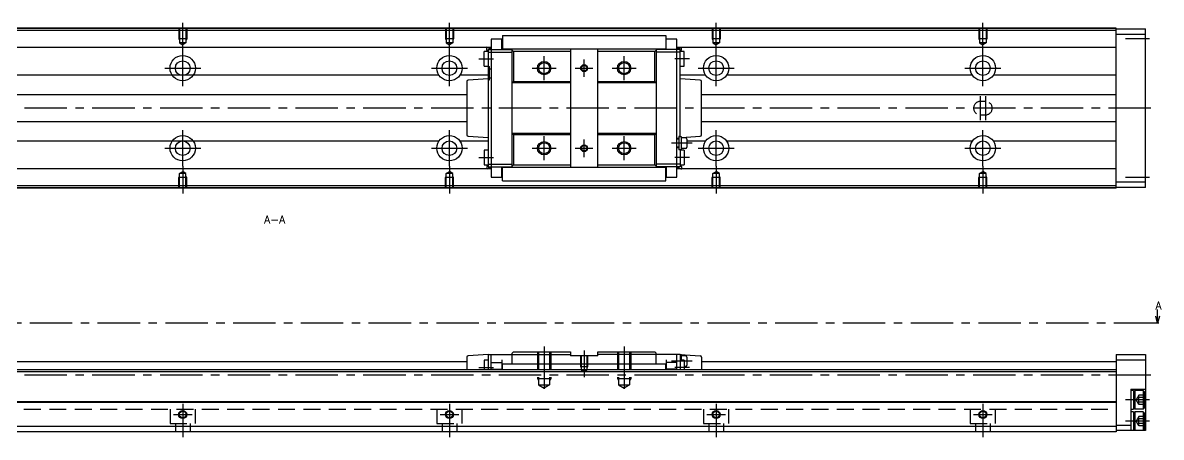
# Model space of a CAD drawing. Extents: x -2 to 852, y -8 to 279.
# Drawn here: x 424.8 to 851.6, y 8 to 163.3 of the extents above; entities that cross this region are included whole.
import ezdxf

# ---------------------------------------------------------------- set-up
doc = ezdxf.new("R2010")
doc.units = 0
doc.header["$LTSCALE"] = 0.5
doc.linetypes.add('CENTER', pattern=[50.8, 31.75, -6.35, 6.35, -6.35])
doc.linetypes.add('DASHED', pattern=[19.05, 12.7, -6.35])
for name, color, linetype in [('MSM_CENTER', 1, 'CENTER'), ('MSM_CONTINUOUS', 7, 'CONTINUOUS'), ('MSM_DASHED', 4, 'DASHED'), ('MSM_NARROW', 5, 'CONTINUOUS'), ('MSM_PART_NUMBER', 7, 'CONTINUOUS')]:
    doc.layers.add(name, color=color, linetype=linetype)
doc.styles.get("Standard").update_dxf_attribs({"font": 'txt.shx', "height": 3, "bigfont": 'bigfont.shx'})

msp = doc.modelspace()

# ---------------------------------------------------------------- linework, layer by layer
at = {"layer": 'MSM_CENTER'}
for p, q in [((484.76, 153.09), (484.76, 163.3)), ((584.76, 153.09), (584.76, 163.3)), ((684.76, 153.09), (684.76, 163.3)), ((784.76, 153.09), (784.76, 163.3)), ((847.26, 157.3), (838.26, 157.3)), ((484.76, 139.55), (484.76, 153.05)), ((584.76, 139.55), (584.76, 153.05)), ((595.76, 149.8), (601.26, 149.8)), ((620.26, 141.8), (620.26, 150.8)), ((635.26, 143), (635.26, 149.6)), ((650.26, 141.8), (650.26, 150.8)), ((674.76, 149.8), (669.26, 149.8)), ((684.76, 139.55), (684.76, 153.05)), ((784.76, 139.55), (784.76, 153.05)), ((478.01, 146.3), (491.51, 146.3)), ((578.01, 146.3), (591.51, 146.3)), ((615.76, 146.3), (624.76, 146.3)), ((631.96, 146.3), (638.56, 146.3)), ((645.76, 146.3), (654.76, 146.3)), ((678.01, 146.3), (691.51, 146.3)), ((778.01, 146.3), (791.51, 146.3)), ((783.76, 135.8), (783.76, 126.8)), ((785.76, 135.8), (785.76, 126.8)), ((847.76, 131.3), (196.26, 131.3)), ((484.76, 109.55), (484.76, 123.05)), ((584.76, 109.55), (584.76, 123.05)), ((620.26, 111.8), (620.26, 120.8)), ((635.26, 113), (635.26, 119.6)), ((650.26, 111.8), (650.26, 120.8)), ((684.76, 109.55), (684.76, 123.05)), ((784.76, 109.55), (784.76, 123.05)), ((478.01, 116.3), (491.51, 116.3)), ((578.01, 116.3), (591.51, 116.3)), ((615.76, 116.3), (624.76, 116.3)), ((631.96, 116.3), (638.56, 116.3)), ((645.76, 116.3), (654.76, 116.3)), ((675.76, 118.2), (668.06, 118.2)), ((678.01, 116.3), (691.51, 116.3)), ((778.01, 116.3), (791.51, 116.3)), ((595.76, 112.8), (601.26, 112.8)), ((674.76, 112.8), (669.26, 112.8)), ((484.76, 109.51), (484.76, 99.3)), ((584.76, 109.51), (584.76, 99.3)), ((684.76, 109.51), (684.76, 99.3)), ((784.76, 109.51), (784.76, 99.3)), ((847.26, 105.3), (838.26, 105.3)), ((849.76, 50.8), (188.76, 50.8)), ((620.26, 42), (620.26, 24.41)), ((635.26, 40.5), (635.26, 30.54)), ((650.26, 42), (650.26, 24.41)), ((675.76, 36.5), (668.06, 36.5)), ((847.76, 31.3), (196.26, 31.3)), ((595.76, 34.1), (601.26, 34.1)), ((674.76, 34.1), (669.26, 34.1)), ((847.26, 22), (838.26, 22)), ((484.76, 20.5), (484.76, 8)), ((584.76, 20.5), (584.76, 8)), ((684.76, 20.5), (684.76, 8)), ((784.76, 20.5), (784.76, 8)), ((481.26, 16.5), (488.26, 16.5)), ((581.26, 16.5), (588.26, 16.5)), ((681.26, 16.5), (688.26, 16.5)), ((781.26, 16.5), (788.26, 16.5)), ((847.26, 14), (838.26, 14))]:
    msp.add_line(p, q, dxfattribs=at)
at = {"layer": 'MSM_CONTINUOUS'}
for p, q in [((834.76, 161.3), (234.76, 161.3)), ((834.76, 161.1), (234.76, 161.1)), ((834.76, 160.4), (234.76, 160.4)), ((604.66, 158.52), (665.86, 158.52)), ((604.66, 158.52), (604.66, 153.55)), ((665.86, 158.52), (665.86, 153.55)), ((834.76, 101.3), (834.76, 161.3)), ((834.76, 161), (845.76, 161)), ((834.76, 159), (845.76, 159)), ((845.76, 101.6), (845.76, 161)), ((598.76, 154.05), (234.76, 154.05)), ((600.46, 153.25), (598.76, 154.1)), ((598.76, 153.1), (598.76, 154.1)), ((600.46, 154.05), (598.86, 154.05)), ((600.46, 153.67), (598.96, 154.05)), ((600.46, 157.2), (600.46, 105.4)), ((604.46, 157.2), (600.46, 157.2)), ((604.46, 153.25), (604.46, 157.2)), ((670.06, 157.2), (666.06, 157.2)), ((666.06, 153.25), (666.06, 157.2)), ((670.06, 105.4), (670.06, 157.2)), ((670.06, 153.25), (671.76, 154.1)), ((671.66, 154.05), (670.06, 154.05)), ((670.06, 153.67), (671.56, 154.05)), ((671.76, 153.1), (671.76, 154.1)), ((834.76, 154.05), (671.76, 154.05)), ((599.26, 152.55), (597.76, 152.55)), ((597.76, 147.05), (597.76, 152.55)), ((599.26, 152.8), (598.76, 153.1)), ((599.26, 153.25), (599.26, 109.35)), ((599.26, 153.25), (608.26, 153.25)), ((599.26, 152.25), (608.26, 152.25)), ((604.46, 153.55), (666.06, 153.55)), ((608.26, 109.05), (608.26, 153.55)), ((608.26, 153.05), (608.76, 152.55)), ((608.76, 152.55), (608.76, 141.3)), ((630.16, 152.55), (608.76, 152.55)), ((630.16, 153.55), (630.16, 109.05)), ((640.36, 109.05), (640.36, 153.55)), ((661.76, 152.55), (640.36, 152.55)), ((661.76, 152.55), (662.26, 153.05)), ((661.76, 141.3), (661.76, 152.55)), ((662.26, 153.55), (662.26, 109.05)), ((671.26, 153.25), (662.26, 153.25)), ((671.26, 152.25), (662.26, 152.25)), ((671.26, 120.6), (671.26, 153.25)), ((671.26, 152.8), (671.76, 153.1)), ((672.76, 152.55), (671.26, 152.55)), ((672.76, 147.05), (672.76, 152.55)), ((597.76, 147.05), (599.26, 147.05)), ((599.26, 146.9), (599.76, 146.9)), ((599.76, 141.9), (599.76, 146.9)), ((599.76, 146.1), (600.46, 146.1)), ((671.26, 147.05), (672.76, 147.05)), ((580.81, 143.66), (388.71, 143.66)), ((599.26, 143.66), (588.71, 143.66)), ((591.26, 141.3), (591.26, 121.3)), ((599.26, 142.3), (591.73, 141.8)), ((599.26, 141.9), (599.76, 141.9)), ((599.76, 142.7), (600.46, 142.7)), ((608.76, 141.3), (608.26, 140.8)), ((608.76, 141.3), (630.16, 141.3)), ((640.36, 141.3), (661.76, 141.3)), ((662.26, 140.8), (661.76, 141.3)), ((680.81, 143.66), (671.26, 143.66)), ((678.79, 141.8), (671.26, 142.3)), ((679.26, 121.3), (679.26, 141.3)), ((780.81, 143.66), (688.71, 143.66)), ((834.76, 143.66), (788.71, 143.66)), ((630.16, 140.8), (608.26, 140.8)), ((662.26, 140.8), (640.36, 140.8)), ((591.26, 136.3), (246.76, 136.3)), ((834.76, 136.3), (679.26, 136.3)), ((246.76, 126.3), (591.26, 126.3)), ((679.26, 126.3), (834.76, 126.3)), ((591.73, 120.8), (599.26, 120.3)), ((608.26, 121.8), (608.76, 121.3)), ((630.16, 121.8), (608.26, 121.8)), ((630.16, 121.3), (608.76, 121.3)), ((608.76, 121.3), (608.76, 110.05)), ((662.26, 121.8), (640.36, 121.8)), ((661.76, 121.3), (640.36, 121.3)), ((661.76, 121.3), (662.26, 121.8)), ((661.76, 110.05), (661.76, 121.3)), ((670.76, 119.9), (670.06, 119.9)), ((670.76, 119.7), (670.06, 119.7)), ((671.26, 120.7), (670.76, 120.7)), ((670.76, 120.7), (670.76, 115.7)), ((671.76, 120.6), (670.76, 120.6)), ((671.76, 120.27), (678.8, 120.8)), ((671.76, 115.8), (671.76, 120.6)), ((673.26, 120.2), (671.76, 120.2)), ((673.76, 119.7), (673.76, 116.7)), ((580.81, 118.94), (388.71, 118.94)), ((599.26, 118.94), (588.71, 118.94)), ((599.26, 115.55), (597.76, 115.55)), ((597.76, 115.55), (597.76, 110.05)), ((670.76, 116.7), (670.06, 116.7)), ((670.76, 116.5), (670.06, 116.5)), ((670.76, 115.8), (671.76, 115.8)), ((671.26, 115.7), (670.76, 115.7)), ((671.26, 115.8), (671.26, 109.35)), ((672.76, 115.55), (671.26, 115.55)), ((673.26, 116.2), (671.76, 116.2)), ((672.76, 115.55), (672.76, 110.05)), ((680.81, 118.94), (673.76, 118.94)), ((780.81, 118.94), (688.71, 118.94)), ((834.76, 118.94), (788.71, 118.94)), ((598.76, 108.55), (234.76, 108.55)), ((597.76, 110.05), (599.26, 110.05)), ((599.26, 109.8), (598.76, 109.5)), ((598.76, 109.5), (598.76, 108.5)), ((600.46, 109.35), (598.76, 108.5)), ((600.46, 108.55), (598.86, 108.55)), ((600.46, 108.92), (598.96, 108.55)), ((599.26, 110.35), (608.26, 110.35)), ((599.26, 109.35), (608.26, 109.35)), ((604.46, 105.4), (604.46, 109.35)), ((666.06, 109.05), (604.46, 109.05)), ((604.66, 104.08), (604.66, 109.05)), ((608.76, 110.05), (608.26, 109.55)), ((608.76, 110.05), (630.16, 110.05)), ((640.36, 110.05), (661.76, 110.05)), ((662.26, 109.55), (661.76, 110.05)), ((671.26, 110.35), (662.26, 110.35)), ((671.26, 109.35), (662.26, 109.35)), ((665.86, 104.08), (665.86, 109.05)), ((666.06, 109.35), (666.06, 105.4)), ((670.06, 109.35), (671.76, 108.5)), ((670.06, 108.92), (671.56, 108.55)), ((671.66, 108.55), (670.06, 108.55)), ((671.26, 110.05), (672.76, 110.05)), ((671.26, 109.8), (671.76, 109.5)), ((671.76, 109.5), (671.76, 108.5)), ((834.76, 108.55), (671.76, 108.55)), ((600.46, 105.4), (604.46, 105.4)), ((604.66, 106.55), (604.46, 106.55)), ((604.66, 104.08), (665.86, 104.08)), ((666.06, 106.55), (665.86, 106.55)), ((666.06, 105.4), (670.06, 105.4)), ((845.76, 103.6), (834.76, 103.6)), ((834.76, 102.2), (234.76, 102.2)), ((834.76, 101.5), (234.76, 101.5)), ((834.76, 101.3), (234.76, 101.3)), ((845.76, 101.6), (834.76, 101.6)), ((850.26, 50.8), (850.26, 55.8)), ((850.26, 50.8), (849.59, 53.3)), ((850.93, 53.3), (850.26, 50.8)), ((850.76, 50.8), (849.76, 50.8)), ((599.26, 39), (591.73, 38.53)), ((599.26, 39), (630.16, 39)), ((599.26, 39), (599.26, 33.2)), ((600.46, 33.2), (600.46, 39)), ((608.76, 40), (608.26, 39.5)), ((608.26, 35.4), (608.26, 39.5)), ((608.76, 40), (630.16, 40)), ((630.16, 40), (630.16, 38.5)), ((640.36, 38.5), (630.16, 38.5)), ((640.36, 40), (661.76, 40)), ((640.36, 38.5), (640.36, 40)), ((671.26, 39), (640.36, 39)), ((662.26, 39.5), (661.76, 40)), ((662.26, 35.4), (662.26, 39.5)), ((670.06, 33.2), (670.06, 39)), ((671.26, 39), (671.26, 33.2)), ((671.26, 39), (678.79, 38.53)), ((671.76, 38.9), (671.26, 38.9)), ((671.76, 36.85), (671.76, 38.9)), ((673.26, 38.5), (671.76, 38.5)), ((834.76, 39), (834.76, 10)), ((834.76, 39), (845.76, 39)), ((845.76, 39), (845.76, 10.5)), ((591.26, 36.3), (241.56, 36.3)), ((591.26, 38.03), (591.26, 33.2)), ((599.26, 36.85), (597.76, 36.85)), ((597.76, 36.85), (597.76, 33.2)), ((600.46, 36), (604.46, 36)), ((604.46, 37), (604.46, 33.2)), ((604.66, 35.1), (604.46, 35.1)), ((604.66, 34.3), (604.46, 34.3)), ((665.86, 35.4), (604.66, 35.4)), ((604.66, 33.2), (604.66, 35.4)), ((665.86, 33.2), (665.86, 35.4)), ((666.06, 35.1), (665.86, 35.1)), ((666.06, 34.3), (665.86, 34.3)), ((666.06, 37), (666.06, 33.2)), ((670.06, 36), (666.06, 36)), ((672.76, 36.85), (671.26, 36.85)), ((672.76, 36.85), (672.76, 33.2)), ((673.26, 34.5), (672.76, 34.5)), ((673.76, 38), (673.76, 35)), ((679.26, 38.03), (679.26, 33.2)), ((834.76, 36.3), (679.26, 36.3)), ((834.76, 37), (845.76, 37)), ((834.76, 33.2), (234.76, 33.2)), ((834.76, 32.5), (234.76, 32.5)), ((600.46, 33.5), (604.46, 33.5)), ((670.06, 33.5), (666.06, 33.5)), ((840.26, 26), (840.26, 10.5)), ((840.26, 26), (845.76, 26)), ((841.26, 25.5), (840.26, 25.5)), ((841.26, 25.5), (841.26, 18.5)), ((841.26, 25.1), (841.66, 25.5)), ((841.66, 25.5), (841.66, 18.5)), ((844.86, 25.5), (841.66, 25.5)), ((844.86, 25.5), (844.86, 18.5)), ((845.26, 25.1), (844.86, 25.5)), ((845.26, 25.1), (845.26, 18.9)), ((834.76, 21.2), (234.76, 21.2)), ((834.76, 21), (234.76, 21)), ((840.26, 18.5), (841.26, 18.5)), ((841.26, 17.5), (840.26, 17.5)), ((841.66, 18.5), (841.26, 18.9)), ((841.26, 17.5), (841.26, 10.5)), ((841.26, 17.1), (841.66, 17.5)), ((844.86, 18.5), (841.66, 18.5)), ((841.66, 17.5), (841.66, 10.5)), ((844.86, 17.5), (841.66, 17.5)), ((844.86, 18.5), (845.26, 18.9)), ((844.86, 17.5), (844.86, 10.5)), ((845.26, 17.1), (844.86, 17.5)), ((845.26, 17.1), (845.26, 10.9)), ((834.76, 12), (234.76, 12)), ((834.76, 10), (234.76, 10)), ((834.76, 12.5), (840.26, 12.5)), ((845.76, 10.5), (834.76, 10.5)), ((841.66, 10.5), (841.26, 10.9)), ((844.86, 10.5), (845.26, 10.9))]:
    msp.add_line(p, q, dxfattribs=at)
for centre, radius in [((484.76, 146.3), 4.75), ((584.76, 146.3), 4.75), ((684.76, 146.3), 4.75), ((784.76, 146.3), 4.75), ((484.76, 146.3), 2.75), ((584.76, 146.3), 2.75), ((620.26, 146.3), 2.07), ((635.26, 146.3), 1.06), ((650.26, 146.3), 2.07), ((684.76, 146.3), 2.75), ((784.76, 146.3), 2.75), ((484.76, 116.3), 4.75), ((584.76, 116.3), 4.75), ((684.76, 116.3), 4.75), ((784.76, 116.3), 4.75), ((484.76, 116.3), 2.75), ((584.76, 116.3), 2.75), ((620.26, 116.3), 2.07), ((635.26, 116.3), 1.06), ((650.26, 116.3), 2.07), ((684.76, 116.3), 2.75), ((784.76, 116.3), 2.75), ((484.76, 16.5), 1.23), ((584.76, 16.5), 1.23), ((684.76, 16.5), 1.23), ((784.76, 16.5), 1.23)]:
    msp.add_circle(centre, radius, dxfattribs=at)
for centre, start, end in [((591.76, 141.3), 93.8066, 180), ((678.76, 141.3), 0, 86.1934), ((591.76, 121.3), 180, 266.1934), ((673.26, 119.7), 0, 90), ((678.76, 121.3), 274.3133, 0), ((673.26, 116.7), 270, 0), ((591.76, 38.03), 93.5763, 180), ((673.26, 38), 0, 90), ((678.76, 38.03), 0, 86.4237), ((673.26, 35), 270, 0)]:
    msp.add_arc(centre, 0.5, start, end, dxfattribs=at)
at = {"layer": 'MSM_DASHED'}
for p, q in [((483.26, 161.3), (483.26, 157.3)), ((483.53, 161.3), (483.53, 155.8)), ((485.99, 161.3), (485.99, 155.8)), ((486.26, 161.3), (486.26, 157.3)), ((583.26, 161.3), (583.26, 157.3)), ((583.53, 161.3), (583.53, 155.8)), ((585.99, 161.3), (585.99, 155.8)), ((586.26, 161.3), (586.26, 157.3)), ((683.26, 161.3), (683.26, 157.3)), ((683.53, 161.3), (683.53, 155.8)), ((685.99, 161.3), (685.99, 155.8)), ((686.26, 161.3), (686.26, 157.3)), ((783.26, 161.3), (783.26, 157.3)), ((783.53, 161.3), (783.53, 155.8)), ((785.99, 161.3), (785.99, 155.8)), ((786.26, 161.3), (786.26, 157.3)), ((483.26, 157.3), (483.53, 156.83)), ((486.26, 157.3), (483.26, 157.3)), ((483.53, 155.8), (484.76, 155.09)), ((485.99, 155.8), (483.53, 155.8)), ((485.99, 155.8), (484.76, 155.09)), ((486.26, 157.3), (485.99, 156.83)), ((586.26, 157.3), (583.26, 157.3)), ((583.26, 157.3), (583.53, 156.83)), ((583.53, 155.8), (584.76, 155.09)), ((585.99, 155.8), (583.53, 155.8)), ((585.99, 155.8), (584.76, 155.09)), ((586.26, 157.3), (585.99, 156.83)), ((683.26, 157.3), (683.53, 156.83)), ((686.26, 157.3), (683.26, 157.3)), ((685.99, 155.8), (683.53, 155.8)), ((683.53, 155.8), (684.76, 155.09)), ((685.99, 155.8), (684.76, 155.09)), ((686.26, 157.3), (685.99, 156.83)), ((786.26, 157.3), (783.26, 157.3)), ((783.26, 157.3), (783.53, 156.83)), ((783.53, 155.8), (784.76, 155.09)), ((785.99, 155.8), (783.53, 155.8)), ((785.99, 155.8), (784.76, 155.09)), ((786.26, 157.3), (785.99, 156.83)), ((785.76, 133.8), (783.76, 133.8)), ((783.76, 128.8), (785.76, 128.8)), ((483.53, 106.8), (484.76, 107.51)), ((483.53, 101.3), (483.53, 106.8)), ((485.99, 106.8), (483.53, 106.8)), ((485.99, 106.8), (484.76, 107.51)), ((485.99, 101.3), (485.99, 106.8)), ((583.53, 106.8), (584.76, 107.51)), ((583.53, 101.3), (583.53, 106.8)), ((585.99, 106.8), (583.53, 106.8)), ((585.99, 106.8), (584.76, 107.51)), ((585.99, 101.3), (585.99, 106.8)), ((683.53, 106.8), (684.76, 107.51)), ((683.53, 101.3), (683.53, 106.8)), ((685.99, 106.8), (683.53, 106.8)), ((685.99, 106.8), (684.76, 107.51)), ((685.99, 101.3), (685.99, 106.8)), ((783.53, 106.8), (784.76, 107.51)), ((783.53, 101.3), (783.53, 106.8)), ((785.99, 106.8), (783.53, 106.8)), ((785.99, 106.8), (784.76, 107.51)), ((785.99, 101.3), (785.99, 106.8)), ((483.26, 105.3), (483.53, 105.77)), ((483.26, 101.3), (483.26, 105.3)), ((486.26, 105.3), (483.26, 105.3)), ((486.26, 105.3), (485.99, 105.77)), ((486.26, 101.3), (486.26, 105.3)), ((583.26, 105.3), (583.53, 105.77)), ((583.26, 101.3), (583.26, 105.3)), ((586.26, 105.3), (583.26, 105.3)), ((586.26, 105.3), (585.99, 105.77)), ((586.26, 101.3), (586.26, 105.3)), ((683.26, 105.3), (683.53, 105.77)), ((683.26, 101.3), (683.26, 105.3)), ((686.26, 105.3), (683.26, 105.3)), ((686.26, 105.3), (685.99, 105.77)), ((686.26, 101.3), (686.26, 105.3)), ((783.26, 105.3), (783.53, 105.77)), ((783.26, 101.3), (783.26, 105.3)), ((786.26, 105.3), (783.26, 105.3)), ((786.26, 105.3), (785.99, 105.77)), ((786.26, 101.3), (786.26, 105.3)), ((617.76, 40), (617.76, 30)), ((618.19, 40), (618.19, 27.6)), ((622.33, 40), (622.33, 27.6)), ((622.76, 40), (622.76, 30)), ((633.96, 38.5), (633.96, 34.5)), ((634.2, 38.5), (634.2, 33.15)), ((636.32, 38.5), (636.32, 33.15)), ((636.56, 38.5), (636.56, 34.5)), ((647.76, 40), (647.76, 30)), ((648.19, 40), (648.19, 27.6)), ((652.33, 40), (652.33, 27.6)), ((652.76, 40), (652.76, 30)), ((633.96, 34.5), (636.56, 34.5)), ((633.96, 34.5), (634.2, 34.08)), ((636.56, 34.5), (636.32, 34.08)), ((617.76, 30), (622.76, 30)), ((617.76, 30), (618.19, 29.25)), ((622.76, 30), (622.33, 29.25)), ((634.2, 33.15), (636.32, 33.15)), ((634.2, 33.15), (635.26, 32.54)), ((636.32, 33.15), (635.26, 32.54)), ((647.76, 30), (652.76, 30)), ((647.76, 30), (648.19, 29.25)), ((652.76, 30), (652.33, 29.25)), ((618.19, 27.6), (622.33, 27.6)), ((618.19, 27.6), (620.26, 26.41)), ((622.33, 27.6), (620.26, 26.41)), ((648.19, 27.6), (652.33, 27.6)), ((648.19, 27.6), (650.26, 26.41)), ((652.33, 27.6), (650.26, 26.41)), ((843.26, 23.73), (842.26, 22)), ((843.26, 20.27), (842.26, 22)), ((845.26, 23.73), (843.26, 23.73)), ((843.26, 20.27), (843.26, 23.73)), ((845.26, 22.87), (843.26, 22.87)), ((234.76, 18.5), (834.76, 18.5)), ((480.01, 18.5), (480.01, 13.2)), ((489.51, 13.2), (489.51, 18.5)), ((580.01, 18.5), (580.01, 13.2)), ((589.51, 13.2), (589.51, 18.5)), ((680.01, 18.5), (680.01, 13.2)), ((689.51, 13.2), (689.51, 18.5)), ((780.01, 18.5), (780.01, 13.2)), ((789.51, 13.2), (789.51, 18.5)), ((845.26, 21.13), (843.26, 21.13)), ((845.26, 20.27), (843.26, 20.27)), ((480.01, 13.2), (489.51, 13.2)), ((482.01, 13.2), (482.01, 10)), ((487.51, 13.2), (487.51, 10)), ((580.01, 13.2), (589.51, 13.2)), ((582.01, 13.2), (582.01, 10)), ((587.51, 13.2), (587.51, 10)), ((680.01, 13.2), (689.51, 13.2)), ((682.01, 13.2), (682.01, 10)), ((687.51, 13.2), (687.51, 10)), ((780.01, 13.2), (789.51, 13.2)), ((782.01, 13.2), (782.01, 10)), ((787.51, 13.2), (787.51, 10)), ((843.26, 15.73), (842.26, 14)), ((843.26, 12.27), (842.26, 14)), ((845.26, 15.73), (843.26, 15.73)), ((843.26, 12.27), (843.26, 15.73)), ((845.26, 14.87), (843.26, 14.87)), ((845.26, 13.13), (843.26, 13.13)), ((845.26, 12.27), (843.26, 12.27))]:
    msp.add_line(p, q, dxfattribs=at)
for centre, start, end in [((783.76, 131.3), 90, 270), ((785.76, 131.3), 270, 90)]:
    msp.add_arc(centre, 2.5, start, end, dxfattribs=at)
at = {"layer": 'MSM_NARROW'}
for centre, radius in [((620.26, 146.3), 2.5), ((635.26, 146.3), 1.3), ((650.26, 146.3), 2.5), ((620.26, 116.3), 2.5), ((635.26, 116.3), 1.3), ((650.26, 116.3), 2.5), ((484.76, 16.5), 1.5), ((584.76, 16.5), 1.5), ((684.76, 16.5), 1.5), ((784.76, 16.5), 1.5)]:
    msp.add_circle(centre, radius, dxfattribs=at)

# ---------------------------------------------------------------- texts
at = {"layer": 'MSM_PART_NUMBER'}
for s, p in [('A-A', (515.26, 88.1)), ('A', (849.43, 55.88))]:
    msp.add_text(s, height=3, dxfattribs=at).set_placement(p)

doc.saveas('drawing.dxf')
